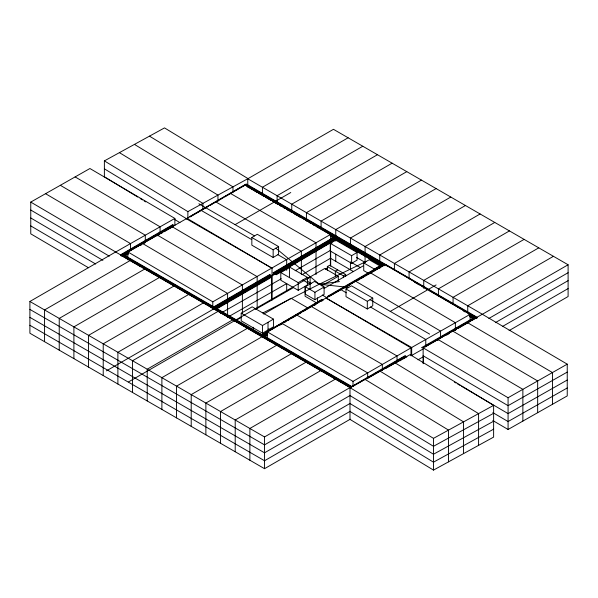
<?xml version="1.0" encoding="UTF-8"?>
<svg xmlns="http://www.w3.org/2000/svg" width="598" height="598" viewBox="0 0 598 598"><rect width="100%" height="100%" fill="white"/><g stroke="black" fill="none" stroke-linecap="round" stroke-linejoin="round"><path stroke-width="0.9" d="M397.012 362.313L397.012 355.959L311.311 306.482M251.84 237.503L257.282 234.296L278.593 246.6L278.593 254.27L273.151 257.476L251.84 245.173L251.84 237.503L273.151 249.807L273.151 257.476M273.151 249.807L278.593 246.6M272.965 272.92L336.113 235.881M273.428 273.181L336.016 236.352M273.891 273.443L336.016 236.883M274.355 273.705L336.024 237.413M274.818 273.966L336.031 237.944M275.282 274.228L336.031 238.475M275.745 274.489L336.039 239.013M276.209 274.751L336.046 239.544M330.313 243.371L335.747 240.164L357.058 252.468L357.058 260.137L351.624 263.344L330.313 251.04L330.313 243.371L351.624 255.675L351.624 263.344M241.203 313.21L252.147 306.826L273.458 319.13L273.458 326.8L262.515 333.183L241.203 320.879L241.203 313.21L262.515 325.514L262.515 333.183M351.624 255.675L357.058 252.468M262.515 325.514L273.458 319.13M321.791 299.434L261.954 334.648M322.255 299.695L261.961 335.179M374.378 270.782L374.378 269.078L379.82 265.871L369.22 259.749L363.726 262.926L363.726 270.602L369.048 273.675M280.275 324.998L282.675 323.578M284.282 322.636L285.881 321.687M287.481 320.745L289.888 319.325M291.488 318.383L301.1 312.709M302.7 311.767L322.718 299.957M314.428 305.384L316.021 304.442M321.589 301.16L323.182 300.218M346.003 289.006L351.437 285.792L372.748 298.096L372.748 305.772L367.314 308.979L346.003 296.675L346.003 289.006L367.314 301.31L367.314 308.979M367.314 301.31L372.748 298.096M29.9 301.474L115.601 251.997L350.234 387.467L264.54 436.944L29.9 301.474L29.9 333.228L264.54 468.69L350.234 419.213M348.126 137.779L262.432 187.256L262.432 195.187L247.766 186.726L247.766 178.787L333.46 129.31L568.1 264.772L568.1 296.526L509.085 330.597M120.504 254.815L173.031 224.489M120.617 255.286L173.031 225.02M120.721 255.75L173.031 225.551M173.031 226.081L121.641 255.75L141.001 266.925M189.708 216.633L246.241 183.99L477.503 317.508M128.166 252.513L122.56 255.75L350.951 387.609M140.186 245.576L141.786 244.649M143.385 243.722L144.993 242.795M157.005 235.859L159.412 234.476M161.012 233.549L162.619 232.622M164.218 231.695L173.031 226.612M190.164 216.902L208.59 206.258M210.197 205.338L212.596 203.948M214.196 203.021L215.803 202.102M217.403 201.175L223.009 197.938M224.616 197.011L246.241 184.52L477.383 317.972M128.271 252.984L123.472 255.75L350.959 387.085M128.376 253.447L124.391 255.75L351.759 387.018M130.259 260.466L44.566 309.943L44.566 341.69M144.925 268.928L59.232 318.405L59.232 350.159M362.792 146.241L277.098 195.718L277.098 203.656M235.089 224.654L290.77 192.511M159.591 277.397L73.898 326.874L73.898 358.628M377.458 154.71L291.757 204.187L291.757 212.126M174.257 285.866L88.556 335.343L88.556 367.09M392.124 163.179L306.423 212.656L306.423 220.587M188.923 294.328L103.222 343.805L103.222 375.559M406.79 171.641L321.089 221.118L321.089 229.056L384.379 265.594M203.589 302.797L117.888 352.274L117.888 384.028M421.455 180.11L335.755 229.587L335.755 241.054M255.615 309.286L271.963 300.009L272.023 268.233L187.017 218.352L127.845 251.922L212.798 301.826L330.679 234.364L330.679 244.066M211.969 307.903L270.124 274.333M212.432 308.164L270.124 274.856M212.432 308.695L270.124 275.386M270.124 275.917L213.344 308.695L142.616 267.859M106.422 370.872L289.499 265.176L289.499 277.607M215.183 308.695L270.124 276.979M330.679 242.302L213.576 309.323M216.095 308.695L270.124 277.502M217.014 308.695L270.124 278.033M280.791 272.583L289.955 267.291L307.372 277.345L307.372 285.022L298.208 290.307L280.791 280.253L280.791 272.583L298.208 282.637L307.372 277.345M218.248 311.266L132.554 360.744L132.554 392.49M436.114 188.579L350.421 238.056L350.421 248.633M281.284 278.758L220.58 313.285M295.18 270.737L330.679 250.241M302.125 274.661L330.679 258.179M232.914 319.728L147.22 369.205L147.22 400.959M327.338 270.281L327.338 266.573L329.633 265.25L345.674 274.512L345.674 276.366M307.432 278.489L324.774 268.48L338.296 276.283L338.296 280.836M128.645 381.853L310.123 277.083L310.123 289.514M272.023 299.979L293.633 287.503M325.282 269.235L327.592 267.897M450.78 197.041L365.086 246.518L365.086 262.395L356.595 257.491M305.309 286.741L314.473 281.449L324.101 287.003L324.101 294.41L314.937 299.703L305.309 294.149L305.309 286.741L314.937 292.295L324.101 287.003M337.653 269.885L335.358 271.208L335.358 275.835M263.711 314.062L291.062 298.275L308.015 308.067L270.206 329.894L268.592 328.96M247.579 328.197L161.886 377.674L161.886 409.421M321.739 285.837L338.296 276.283M327.338 266.573L343.379 275.835L345.674 274.512M465.446 205.51L379.752 254.987L379.752 267.336M323.884 288.565L363.083 265.931M327.876 296.152L380.986 265.49M327.876 296.683L381.905 265.49M267.321 339.821L267.321 331.883L325.977 298.021L411.678 347.498L411.678 355.436M328.683 296.75L382.817 265.49M261.969 335.71L267.515 332.503M344.702 288.027L346.309 287.1M347.909 286.173L349.509 285.253M358.322 280.163L359.929 279.236M361.528 278.309L363.935 276.926M365.535 275.999L367.142 275.073M368.742 274.146L381.561 266.745M383.737 265.49L383.281 265.759L330.559 235.32M261.969 336.24L267.642 332.966M267.575 333.542L176.545 386.144L176.545 417.89M262.44 337.04L267.485 334.125M386.031 265.759L386.487 265.49M262.447 337.571L267.65 334.566M386.943 265.759L387.407 265.49M480.112 213.972L394.411 263.449L394.411 270.505M276.911 345.128L191.211 394.605L191.211 426.359M494.778 222.441L409.077 271.918L409.077 278.974M291.577 353.597L205.876 403.074L205.876 434.821M509.444 230.91L423.743 280.387L423.743 288.326M390.277 311.394L436.106 284.932M306.243 362.067L220.542 411.544L220.542 443.29M524.102 239.372L438.409 288.849L438.409 295.905M320.902 370.528L235.208 420.005L235.208 451.759M538.768 247.841L453.075 297.318L453.075 304.375M335.568 378.997L249.874 428.474L249.874 460.221M553.434 256.31L467.741 305.787L467.741 312.844M267.321 331.883L353.014 381.36L411.678 347.498M352.558 386.555L405.541 355.967M366.91 378.796L406.005 356.229M385.546 368.57L406.461 356.498M399.726 360.915L401.325 359.989M402.917 359.069L406.917 356.759M424.969 346.519L473.609 318.435L469.565 316.103M424.969 347.049L474.528 318.435L469.692 315.647M568.1 264.772L482.399 314.249L247.766 178.787M436.989 340.643L438.588 339.716M446.601 335.089L449.001 333.699M454.615 330.462L456.214 329.535M457.814 328.616L469.834 321.672M471.441 320.752L475.44 318.435L469.826 315.191M350.234 395.398L264.54 444.875L29.9 309.413M488.872 318.457L568.1 272.71M350.234 403.336L264.54 452.813L29.9 317.351M495.338 322.658L568.1 280.649M350.234 411.275L264.54 460.752L29.9 325.29M502.612 326.396L568.1 288.587M128.518 253.926L125.318 255.757L351.759 386.487L405.085 355.698M421.53 347.707L472.682 318.428L469.46 316.574M88.459 267.732L30.76 233.84L30.76 202.087L89.924 168.516L174.87 218.419L174.87 225.476M174.87 218.419L115.706 251.99L30.76 202.087M121.932 256.393L128.166 252.864M234.595 321.208L241.599 317.239M470.155 314.324L385.202 264.421L326.037 297.991L410.983 347.894L470.155 314.324L470.155 321.38M423.13 363.704L423.13 347.827L482.294 314.256L567.24 364.16L567.24 395.913L508.076 429.484L492.849 420.536M423.444 348.769L410.983 355.832L410.983 347.894M417.995 359.794L423.444 356.707M423.13 347.827L508.076 397.737L567.24 364.16M567.24 372.098L508.076 405.668L423.13 355.765M567.24 380.036L508.076 413.607L461.596 386.301M567.24 387.975L508.076 421.545L492.849 412.605M263.284 337.526L267.523 335.149M104.381 160.892L164.51 127.897L248.006 178.608L187.877 211.61L104.381 160.892L104.381 176.769L137.779 197.056M349.994 387.639L410.123 354.644L493.619 405.362L493.619 437.108L433.49 470.103L349.994 419.392L349.994 387.639L433.49 438.356L433.49 470.103M433.49 438.356L493.619 405.362M493.619 413.3L433.49 446.295L349.994 395.577M493.619 421.231L433.49 454.233L349.994 403.515M493.619 429.17L433.49 462.172L349.994 411.454M262.799 312.978L319.287 284.222L366.469 261.341M275.872 248.2L319.287 284.222L339.44 281.606M319.287 284.222L348.716 287.399M246.241 185.051L384.768 265.026M414.608 282.256L419.43 285.037M421.837 286.427L427.465 289.679M429.072 290.606L476.471 317.972M246.241 185.582L383.871 265.034M463.45 310.99L465.065 311.917M468.294 313.786L476.359 318.442M330.679 234.364L244.986 184.887L186.322 218.756L272.023 268.233M263.202 195.636L320.319 228.608M470.05 315.064L476.225 318.622M247.049 186.576L249.471 187.974M251.085 188.908L252.7 189.835M254.314 190.769L256.736 192.167M258.351 193.102L259.966 194.036M261.58 194.963L264.002 196.361M265.617 197.295L270.468 200.091M272.89 201.489L277.734 204.292M280.156 205.69L281.77 206.616M283.385 207.551L284.999 208.485M287.421 209.883L289.036 210.817M290.65 211.744L292.265 212.679M294.687 214.077L296.302 215.011M297.916 215.938L300.338 217.343M305.989 220.602L307.604 221.537M309.218 222.471L310.833 223.398M313.255 224.796L314.869 225.73M316.484 226.664L318.913 228.062M320.528 228.997L322.143 229.931M323.757 230.858L326.179 232.256M327.794 233.19L384.193 265.759M330.096 235.582L382.817 266.02L382.361 266.282L330.44 236.307M377.099 267.47L378.654 268.375M330.35 242.34L331.897 243.237M363.726 262.926L374.378 269.078M351.96 262.754L360.452 267.657M230.32 193.356L316.021 242.833L316.021 274.579M330.35 258.216L353.508 271.589M215.654 201.818L301.355 251.295L301.355 274.228M370.027 299.703L429.603 334.095M198.88 203.754L254.561 235.896M200.988 210.287L251.743 239.589M277.891 254.681L286.689 259.764L286.689 270.348M307.454 281.232L311.431 283.527M302.79 279.991L309.891 284.095M322.27 295.023L327.054 297.782M317.792 303.605L305.07 296.257L305.07 286.233M296.645 314.952L382.346 364.429L382.346 370.603M281.979 323.421L367.68 372.898L367.68 378.19M268.016 322.337L268.016 330.014M214.129 309.151L350.592 387.9M467.501 322.651L552.447 372.554L552.447 404.308M370.409 272.815L455.362 322.718L455.362 330.657M452.708 331.045L537.662 380.948L537.662 412.702M355.616 281.209L440.569 331.113L440.569 338.169M437.915 339.44L522.869 389.343L522.869 421.089M340.83 289.596L346.302 292.818M370.558 307.066L425.776 339.507L425.776 346.556M454.383 382.062L455.982 383.004M457.59 383.946L459.989 385.359M172.224 226.747L257.17 276.65L257.17 308.404M75.131 176.911L160.085 226.814L160.085 233.87M157.431 235.141L242.384 285.044L242.384 313.27M60.338 185.298L145.292 235.208L145.292 242.265M142.638 243.528L227.591 293.439L227.591 317.246L286.689 283.579L286.689 291.518M45.553 193.692L130.499 243.595L130.499 250.652M30.76 210.025L109.292 256.161M30.76 217.964L102.886 260.332M30.76 225.902L95.673 264.032M149.478 136.142L232.973 186.86L232.973 192.152M134.445 144.395L217.941 195.105L217.941 201.279M119.413 152.639L202.909 203.357L202.909 209.532M104.381 168.83L187.077 219.062M140.164 198.499L142.548 199.949M144.14 200.913L145.725 201.885M174.354 219.272L179.923 222.65M395.091 362.889L478.587 413.607L478.587 445.361M380.059 371.141L463.555 421.859L463.555 453.605M365.027 379.394L448.522 430.104L448.522 461.858M508.076 397.737L508.076 429.484M423.362 355.586L423.362 362.919M379.82 265.871L379.82 268.427M353.014 381.36L353.014 386.652M350.421 261.864L350.421 269.803M343.379 275.835L343.379 277.689M335.755 254.277L335.755 261.333M330.679 251.123L330.679 266.117M330.388 242.653L330.388 265.549M317.486 297.767L317.486 303.276M314.937 292.295L314.937 299.703M298.208 282.637L298.208 290.307M271.731 276.373L271.731 300.189M264.54 436.944L264.54 468.69M253.253 327.27L253.253 331.748M212.798 301.826L212.798 308.882M187.877 211.61L187.877 218.666M127.845 251.922L127.845 259.861"/></g></svg>
